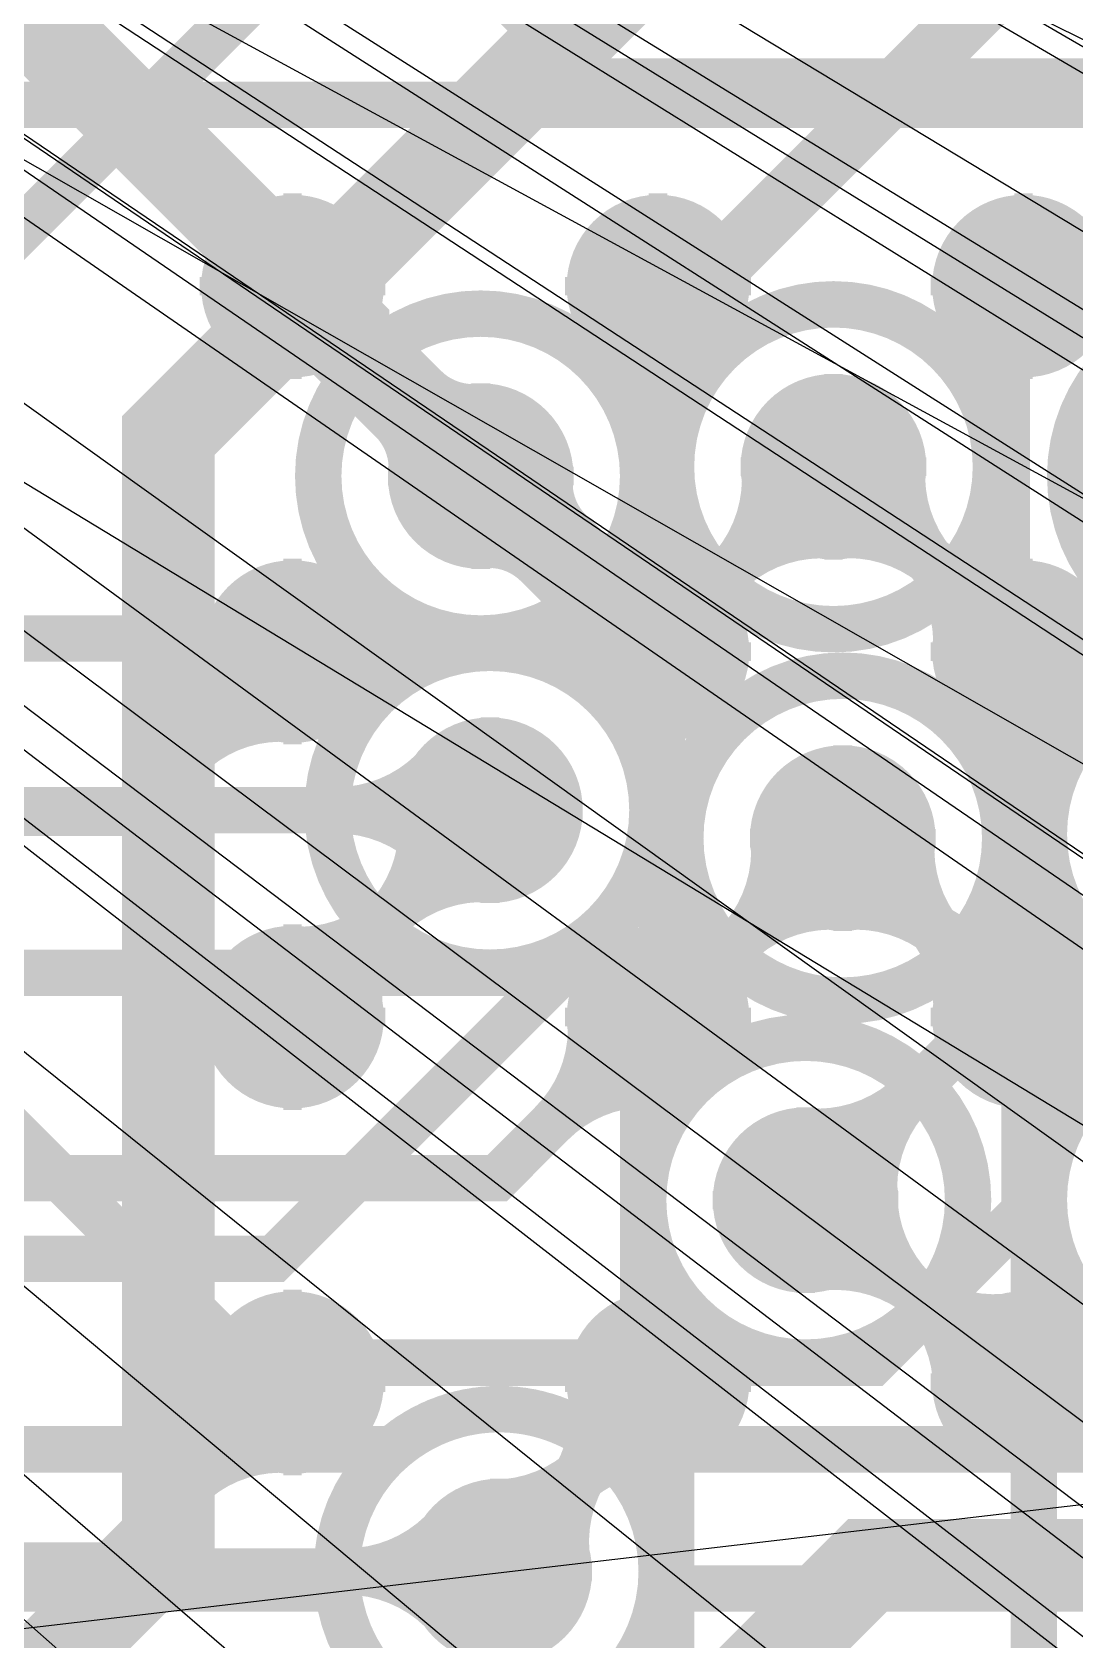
# Model space of a CAD drawing. Extents: x -4539 to 5978, y -4736 to 3041.
# Drawn here: x 1113.7 to 1226, y 700.6 to 873.8 of the extents above; entities that cross this region are included whole.
import ezdxf

# ---------------------------------------------------------------- set-up
doc = ezdxf.new("R2010")
doc.units = 0
for name, pattern in [('SIG_11', [2, 1, 1]), ('SIG_12', [2, 1, 1]), ('SIG_122', [2, 1, 1]), ('SIG_17', [2, 1, 1]), ('SIG_173', [2, 1, 1]), ('SIG_19', [2, 1, 1]), ('SIG_195', [2, 1, 1]), ('SIG_196', [2, 1, 1]), ('SIG_197', [2, 1, 1]), ('SIG_198', [2, 1, 1]), ('SIG_20', [2, 1, 1]), ('SIG_22', [2, 1, 1]), ('SIG_23', [2, 1, 1]), ('SIG_3', [2, 1, 1]), ('SIG_4', [2, 1, 1]), ('SIG_5', [2, 1, 1]), ('SIG_6', [2, 1, 1]), ('SIG_7', [2, 1, 1]), ('SIG_8', [2, 1, 1]), ('SIG_9', [2, 1, 1])]:
    doc.linetypes.add(name, pattern=pattern)
doc.layers.get('0').update_dxf_attribs({"color": 254, "linetype": 'CONTINUOUS'})
for name, color, linetype in [('DRIL_NPLTE_THRU_01', 16, 'CONTINUOUS'), ('DRIL_NPLTE_THRU_02', 2, 'CONTINUOUS'), ('DRIL_NPLTE_THRU_03', 34, 'CONTINUOUS'), ('DRIL_NPLTE_THRU_04', 96, 'CONTINUOUS'), ('DRIL_NPLTE_THRU_05', 6, 'CONTINUOUS'), ('DRIL_NPLTE_THRU_06', 176, 'CONTINUOUS'), ('DRIL_PLTE_THRU_01', 16, 'CONTINUOUS'), ('DRIL_PLTE_THRU_02', 2, 'CONTINUOUS'), ('DRIL_PLTE_THRU_03', 34, 'CONTINUOUS'), ('DRIL_PLTE_THRU_04', 96, 'CONTINUOUS'), ('DRIL_PLTE_THRU_05', 6, 'CONTINUOUS'), ('DRIL_PLTE_THRU_06', 176, 'CONTINUOUS'), ('DRIL_SYMBOL', 254, 'CONTINUOUS'), ('LINK_00', 254, 'CONTINUOUS'), ('PADS_BOT', 5, 'CONTINUOUS'), ('PADS_INNER', 1, 'CONTINUOUS'), ('PADS_TOP', 1, 'CONTINUOUS'), ('POUR_OUTLINE_05', 216, 'CONTINUOUS'), ('POUR_VOID_02', 56, 'CONTINUOUS'), ('POUR_VOID_05', 216, 'CONTINUOUS'), ('TEAR_01', 1, 'CONTINUOUS'), ('TEAR_03', 43, 'CONTINUOUS'), ('TEAR_04', 3, 'CONTINUOUS'), ('TEAR_06', 5, 'CONTINUOUS'), ('TRACE_01', 1, 'CONTINUOUS'), ('TRACE_03', 43, 'CONTINUOUS'), ('TRACE_04', 3, 'CONTINUOUS'), ('TRACE_06', 5, 'CONTINUOUS'), ('VIAPTS', 1, 'CONTINUOUS')]:
    doc.layers.add(name, color=color, linetype=linetype)

# ---------------------------------------------------------------- blocks, each defined once
blk = doc.blocks.new('POUR_VOID_681')
at = {"layer": 'POUR_VOID_02', "const_width": 5}
blk.add_lwpolyline([(-5055.5, -5674, 1), (-5020.5, -5674, 1)], format="xyb", close=True, dxfattribs=at)
blk = doc.blocks.new('POUR_VOID_680')
at = {"layer": 'POUR_VOID_02', "const_width": 5}
blk.add_lwpolyline([(-5054.5, -5710, 1), (-5019.5, -5710, 1)], format="xyb", close=True, dxfattribs=at)
blk = doc.blocks.new('POUR_VOID_676')
at = {"layer": 'POUR_VOID_02', "const_width": 5}
blk.add_lwpolyline([(-5017.5, -5673, 1), (-4982.5, -5673, 1)], format="xyb", close=True, dxfattribs=at)
blk = doc.blocks.new('POUR_VOID_675')
at = {"layer": 'POUR_VOID_02', "const_width": 5}
blk.add_lwpolyline([(-5016.5, -5713, 1), (-4981.5, -5713, 1)], format="xyb", close=True, dxfattribs=at)
blk = doc.blocks.new('POUR_VOID_674')
at = {"layer": 'POUR_VOID_02', "const_width": 5}
blk.add_lwpolyline([(-5020.5, -5752, 1), (-4985.5, -5752, 1)], format="xyb", close=True, dxfattribs=at)
blk = doc.blocks.new('POUR_VOID_673')
at = {"layer": 'POUR_VOID_02', "const_width": 5}
blk.add_lwpolyline([(-5053.5, -5792, 1), (-5018.5, -5792, 1)], format="xyb", close=True, dxfattribs=at)
blk = doc.blocks.new('POUR_VOID_649')
at = {"layer": 'POUR_VOID_02', "const_width": 5}
blk.add_lwpolyline([(-4974.5, -5674, 1), (-4939.5, -5674, 1)], format="xyb", close=True, dxfattribs=at)
blk = doc.blocks.new('POUR_VOID_648')
at = {"layer": 'POUR_VOID_02', "const_width": 5}
blk.add_lwpolyline([(-4977.34, -5712.6, 1), (-4942.34, -5712.6, 1)], format="xyb", close=True, dxfattribs=at)
blk = doc.blocks.new('POUR_VOID_647')
at = {"layer": 'POUR_VOID_02', "const_width": 5}
blk.add_lwpolyline([(-4977.34, -5751.97, 1), (-4942.34, -5751.97, 1)], format="xyb", close=True, dxfattribs=at)
blk = doc.blocks.new('POUR_OUTLINE_418')
for name in ['POUR_VOID_681', 'POUR_VOID_676', 'POUR_VOID_649', 'POUR_VOID_680', 'POUR_VOID_675', 'POUR_VOID_648', 'POUR_VOID_674', 'POUR_VOID_647', 'POUR_VOID_673']:
    blk.add_blockref(name, (0, 0))
blk = doc.blocks.new('POUR_HEADER_0')
blk.add_blockref('POUR_OUTLINE_418', (6185, 6485))
blk = doc.blocks.new('POUR_OUTLINE_4')
at = {"layer": 'POUR_OUTLINE_05', "const_width": 5}
blk.add_lwpolyline([(-4856.4, -5793.84), (-5018.6, -5793.84, -0.89992), (-5053.4, -5793.84), (-5497.5, -5793.84), (-5497.5, -6123.48)], format="xyb", dxfattribs=at)
blk = doc.blocks.new('POUR_HEADER_1')
blk.add_blockref('POUR_OUTLINE_4', (5333.86, 5791.34))
blk = doc.blocks.new('POUR_VOID_269')
at = {"layer": 'POUR_VOID_05', "const_width": 5}
blk.add_lwpolyline([(-5055.5, -5674, 1), (-5020.5, -5674, 1)], format="xyb", close=True, dxfattribs=at)
blk = doc.blocks.new('POUR_VOID_268')
at = {"layer": 'POUR_VOID_05', "const_width": 5}
blk.add_lwpolyline([(-5054.5, -5710, 1), (-5019.5, -5710, 1)], format="xyb", close=True, dxfattribs=at)
blk = doc.blocks.new('POUR_VOID_264')
at = {"layer": 'POUR_VOID_05', "const_width": 5}
blk.add_lwpolyline([(-5017.5, -5673, 1), (-4982.5, -5673, 1)], format="xyb", close=True, dxfattribs=at)
blk = doc.blocks.new('POUR_VOID_263')
at = {"layer": 'POUR_VOID_05', "const_width": 5}
blk.add_lwpolyline([(-5016.5, -5713, 1), (-4981.5, -5713, 1)], format="xyb", close=True, dxfattribs=at)
blk = doc.blocks.new('POUR_VOID_262')
at = {"layer": 'POUR_VOID_05', "const_width": 5}
blk.add_lwpolyline([(-5020.5, -5752, 1), (-4985.5, -5752, 1)], format="xyb", close=True, dxfattribs=at)
blk = doc.blocks.new('POUR_VOID_259')
at = {"layer": 'POUR_VOID_05', "const_width": 5}
blk.add_lwpolyline([(-4974.5, -5674, 1), (-4939.5, -5674, 1)], format="xyb", close=True, dxfattribs=at)
blk = doc.blocks.new('POUR_VOID_187')
at = {"layer": 'POUR_VOID_05', "const_width": 5}
blk.add_lwpolyline([(-5512.5, -6133.48), (-5512.5, -5800.19, -3.466577), (-5507.13, -5782.34, -0.1761), (-5497.5, -5778.84), (-5393.27, -5778.84, -1.177785), (-5358.73, -5778.84), (-5198.11, -5778.84, -1.510886), (-5165.89, -5778.84), (-5047.53, -5778.84, -0.376162), (-5024.47, -5778.84), (-4850.53, -5778.84, -0.376162)], format="xyb", dxfattribs=at)
blk = doc.blocks.new('POUR_OUTLINE_162')
for name in ['POUR_VOID_187', 'POUR_VOID_269', 'POUR_VOID_264', 'POUR_VOID_259', 'POUR_VOID_268', 'POUR_VOID_263', 'POUR_VOID_262']:
    blk.add_blockref(name, (0, 0))
blk = doc.blocks.new('POUR_HEADER_3')
blk.add_blockref('POUR_OUTLINE_162', (6185, 6485))
blk = doc.blocks.new('DRIL_SYMBOL_0')
at = {"layer": 'DRIL_SYMBOL', "const_width": 2}
for points in [[(0, -10), (0, 10)], [(-10, 0), (10, 0)]]:
    blk.add_lwpolyline(points, dxfattribs=at)
blk = doc.blocks.new('DRIL_HOLE_0')
blk.add_lwpolyline([(0, 0, 1), (0, 0, 1)], format="xyb", close=True)
blk.add_blockref('DRIL_SYMBOL_0', (0, 0))
blk = doc.blocks.new('PAD_2')
blk.add_lwpolyline([(0, 0, 1), (0, 0, 1)], format="xyb", close=True)
blk = doc.blocks.new('PAD_8')
at = {"const_width": 9.84}
blk.add_lwpolyline([(0, -4.92, 1), (0, 4.92, 1)], format="xyb", close=True, dxfattribs=at)
blk = doc.blocks.new('STK_TOP_10')
at = {"layer": 'DRIL_NPLTE_THRU_01'}
blk.add_blockref('DRIL_HOLE_0', (0, 0), dxfattribs=at)
at = {"layer": 'DRIL_NPLTE_THRU_02'}
blk.add_blockref('DRIL_HOLE_0', (0, 0), dxfattribs=at)
at = {"layer": 'DRIL_NPLTE_THRU_03'}
blk.add_blockref('DRIL_HOLE_0', (0, 0), dxfattribs=at)
at = {"layer": 'DRIL_NPLTE_THRU_04'}
blk.add_blockref('DRIL_HOLE_0', (0, 0), dxfattribs=at)
at = {"layer": 'DRIL_NPLTE_THRU_05'}
blk.add_blockref('DRIL_HOLE_0', (0, 0), dxfattribs=at)
at = {"layer": 'DRIL_NPLTE_THRU_06'}
blk.add_blockref('DRIL_HOLE_0', (0, 0), dxfattribs=at)
at = {"layer": 'PADS_BOT'}
blk.add_blockref('PAD_2', (0, 0), dxfattribs=at)
at = {"layer": 'PADS_INNER'}
blk.add_blockref('PAD_2', (0, 0), dxfattribs=at)
at = {"layer": 'PADS_TOP'}
blk.add_blockref('PAD_8', (0, 0), dxfattribs=at)
blk = doc.blocks.new('SYM_TOP_8')
for p in [(-216.54, 137.8), (-177.17, 137.8), (-137.8, 137.8), (-216.54, 98.43), (-177.17, 98.43), (-137.8, 98.43), (-216.54, 59.06), (-177.17, 59.06), (-137.8, 59.06), (-216.54, 19.69), (-177.17, 19.69), (-137.8, 19.69)]:
    blk.add_blockref('STK_TOP_10', p)
blk = doc.blocks.new('PART_TOP_33')
blk.add_blockref('SYM_TOP_8', (0, 0))
blk = doc.blocks.new('SMOOTH_5')
at = {"const_width": 2.5}
blk.add_lwpolyline([(-1.25, 0, 1), (1.25, 0, 1)], format="xyb", close=True, dxfattribs=at)
blk = doc.blocks.new('TEAR_2008008000011')
at = {"const_width": 5}
for points in [[(-11.67, -11.67, 0.196262), (-7.36, -1.42)], [(-11.67, -11.67, 0.067729), (-6.11, -4.35)], [(-11.67, -11.67, -0.067729), (-4.35, -6.11)], [(-11.67, -11.67, -0.196262), (-1.42, -7.36)]]:
    blk.add_lwpolyline(points, format="xyb", dxfattribs=at)
for p in [(-7.36, -1.42), (-6.11, -4.35), (-4.35, -6.11), (-1.42, -7.36), (-11.67, -11.67), (-11.67, -11.67), (-11.67, -11.67), (-11.67, -11.67)]:
    blk.add_blockref('SMOOTH_5', p)
blk = doc.blocks.new('TRACE_1824')
at = {"layer": 'TRACE_06', "linetype": 'SIG_3', "const_width": 5}
blk.add_lwpolyline([(1179.5, 768.5), (1181.5, 770.5), (1181.5, 843.5), (1242, 904)], dxfattribs=at)
at = {"layer": 'TEAR_06'}
blk.add_blockref('TEAR_2008008000011', (1242, 904), dxfattribs=at)
at = {"layer": 'TRACE_06'}
for p in [(1242, 904), (1181.5, 843.5), (1181.5, 770.5), (1179.5, 768.5)]:
    blk.add_blockref('SMOOTH_5', p, dxfattribs=at)
blk = doc.blocks.new('TRACE_2870')
at = {"layer": 'TRACE_06', "linetype": 'SIG_4', "const_width": 5}
blk.add_lwpolyline([(1118.12, 343.26), (1135.79, 360.93), (1135.79, 364.65), (1168.18, 397.03), (1168.18, 428.93), (1191.75, 452.5), (1208.25, 452.5), (1221.58, 465.83), (1221.58, 804.58), (1243, 826)], dxfattribs=at)
at = {"layer": 'TRACE_06'}
blk.add_blockref('SMOOTH_5', (1221.58, 804.58), dxfattribs=at)
blk = doc.blocks.new('TEAR_2008008000017')
at = {"const_width": 5}
for points in [[(-11.42, -11.42, 0.196262), (-7.21, -1.4)], [(-11.42, -11.42, 0.067729), (-5.98, -4.26)], [(-11.42, -11.42, -0.067729), (-4.26, -5.98)], [(-11.42, -11.42, -0.196262), (-1.4, -7.21)]]:
    blk.add_lwpolyline(points, format="xyb", dxfattribs=at)
for p in [(-7.21, -1.4), (-5.98, -4.26), (-4.26, -5.98), (-1.4, -7.21), (-11.42, -11.42), (-11.42, -11.42), (-11.42, -11.42), (-11.42, -11.42)]:
    blk.add_blockref('SMOOTH_5', p)
blk = doc.blocks.new('TRACE_2872')
at = {"layer": 'TRACE_01', "linetype": 'SIG_5', "const_width": 5}
blk.add_lwpolyline([(1163.76, 886.5), (1163.76, 878.64), (1173.92, 868.48), (1306.4, 868.48), (1318.9, 880.99), (1318.9, 905.51), (1338.58, 925.2)], dxfattribs=at)
at = {"layer": 'TEAR_01'}
blk.add_blockref('TEAR_2008008000017', (1338.58, 925.2), dxfattribs=at)
at = {"layer": 'TRACE_01'}
for p in [(1338.58, 925.2), (1318.9, 905.51), (1163.76, 886.5), (1318.9, 880.99), (1163.76, 878.64), (1173.92, 868.48), (1306.4, 868.48)]:
    blk.add_blockref('SMOOTH_5', p, dxfattribs=at)
blk = doc.blocks.new('TRACE_1826')
at = {"layer": 'TRACE_06', "linetype": 'SIG_5', "const_width": 5}
blk.add_lwpolyline([(980.5, 500), (980.5, 531.13), (1061.15, 611.79), (1061.15, 682.55), (1101.49, 722.89), (1101.49, 841.49), (1165, 905)], dxfattribs=at)
blk = doc.blocks.new('TEAR_2008008000022')
at = {"const_width": 5}
for points in [[(-11.67, -11.67, 0.196262), (-7.36, -1.42)], [(-11.67, -11.67, 0.067729), (-6.11, -4.35)], [(-11.67, -11.67, -0.067729), (-4.35, -6.11)], [(-11.67, -11.67, -0.196262), (-1.42, -7.36)]]:
    blk.add_lwpolyline(points, format="xyb", dxfattribs=at)
for p in [(-7.36, -1.42), (-6.11, -4.35), (-4.35, -6.11), (-1.42, -7.36), (-11.67, -11.67), (-11.67, -11.67), (-11.67, -11.67), (-11.67, -11.67)]:
    blk.add_blockref('SMOOTH_5', p)
blk = doc.blocks.new('TRACE_1302')
at = {"layer": 'TRACE_03', "linetype": 'SIG_6', "const_width": 5}
blk.add_lwpolyline([(816, 838), (971.59, 838), (1001.09, 808.5), (1181.5, 808.5), (1200, 827)], dxfattribs=at)
at = {"layer": 'TEAR_03'}
blk.add_blockref('TEAR_2008008000022', (1200, 827), dxfattribs=at)
at = {"layer": 'TRACE_03'}
for p in [(1200, 827), (1181.5, 808.5)]:
    blk.add_blockref('SMOOTH_5', p, dxfattribs=at)
blk = doc.blocks.new('TEAR_2008008000023')
at = {"const_width": 5}
for points in [[(11.83, -11.5, -0.196261), (7.38, -1.32)], [(11.83, -11.5, -0.067729), (6.17, -4.27)], [(11.83, -11.5, 0.196261), (1.53, -7.34)], [(11.83, -11.5, 0.067729), (4.44, -6.05)]]:
    blk.add_lwpolyline(points, format="xyb", dxfattribs=at)
for p in [(7.38, -1.32), (6.17, -4.27), (1.53, -7.34), (4.44, -6.05), (11.83, -11.5), (11.83, -11.5), (11.83, -11.5), (11.83, -11.5)]:
    blk.add_blockref('SMOOTH_5', p)
blk = doc.blocks.new('TEAR_2008008000024')
at = {"const_width": 5}
for points in [[(-11.58, 11.26, 0.196261), (-1.49, 7.19)], [(-11.58, 11.26, -0.196262), (-7.23, 1.3)], [(-11.58, 11.26, 0.067729), (-4.35, 5.92)], [(-11.58, 11.26, -0.067729), (-6.04, 4.18)]]:
    blk.add_lwpolyline(points, format="xyb", dxfattribs=at)
for p in [(-11.58, 11.26), (-11.58, 11.26), (-11.58, 11.26), (-11.58, 11.26), (-1.49, 7.19), (-4.35, 5.92), (-6.04, 4.18), (-7.23, 1.3)]:
    blk.add_blockref('SMOOTH_5', p)
blk = doc.blocks.new('TRACE_614')
at = {"layer": 'TRACE_01', "linetype": 'SIG_6', "const_width": 5}
blk.add_lwpolyline([(1200, 827), (1220.47, 807.09)], dxfattribs=at)
at = {"layer": 'TEAR_01'}
for name, p in [('TEAR_2008008000023', (1200, 827)), ('TEAR_2008008000024', (1220.47, 807.09))]:
    blk.add_blockref(name, p, dxfattribs=at)
at = {"layer": 'TRACE_01'}
for p in [(1200, 827), (1220.47, 807.09)]:
    blk.add_blockref('SMOOTH_5', p, dxfattribs=at)
blk = doc.blocks.new('TEAR_2008008000026')
at = {"const_width": 5}
for points in [[(-16.5, 0, 0.196262), (-6.21, 4.2)], [(-16.5, 0, 0.067729), (-7.4, 1.24)], [(-16.5, 0, -0.196262), (-6.21, -4.2)], [(-16.5, 0, -0.067729), (-7.4, -1.24)]]:
    blk.add_lwpolyline(points, format="xyb", dxfattribs=at)
for p in [(-6.21, 4.2), (-7.4, 1.24), (-16.5, 0), (-16.5, 0), (-16.5, 0), (-16.5, 0), (-7.4, -1.24), (-6.21, -4.2)]:
    blk.add_blockref('SMOOTH_5', p)
blk = doc.blocks.new('TRACE_514')
at = {"layer": 'TRACE_03', "linetype": 'SIG_7', "const_width": 5}
blk.add_lwpolyline([(863, 784), (912.76, 784), (921.45, 792.69), (1044.39, 792.69), (1047.08, 790), (1163, 790)], dxfattribs=at)
at = {"layer": 'TEAR_03'}
blk.add_blockref('TEAR_2008008000026', (1163, 790), dxfattribs=at)
at = {"layer": 'TRACE_03'}
blk.add_blockref('SMOOTH_5', (1163, 790), dxfattribs=at)
blk = doc.blocks.new('TEAR_2008008000029')
at = {"const_width": 5}
for points in [[(11.15, 11.69, -0.196261), (1.23, 7.24)], [(11.15, 11.69, -0.067729), (4.12, 6.08)], [(11.15, 11.69, 0.067729), (5.88, 4.4)], [(11.15, 11.69, 0.196261), (7.17, 1.56)]]:
    blk.add_lwpolyline(points, format="xyb", dxfattribs=at)
for p in [(11.15, 11.69), (11.15, 11.69), (11.15, 11.69), (11.15, 11.69), (1.23, 7.24), (4.12, 6.08), (5.88, 4.4), (7.17, 1.56)]:
    blk.add_blockref('SMOOTH_5', p)
blk = doc.blocks.new('TEAR_2008008000030')
at = {"const_width": 5}
for points in [[(-11.39, -11.94, 0.196262), (-7.33, -1.6)], [(-11.39, -11.94, 0.067729), (-6, -4.5)], [(-11.39, -11.94, -0.067729), (-4.21, -6.21)], [(-11.39, -11.94, -0.196262), (-1.25, -7.39)]]:
    blk.add_lwpolyline(points, format="xyb", dxfattribs=at)
for p in [(-7.33, -1.6), (-6, -4.5), (-4.21, -6.21), (-1.25, -7.39), (-11.39, -11.94), (-11.39, -11.94), (-11.39, -11.94), (-11.39, -11.94)]:
    blk.add_blockref('SMOOTH_5', p)
blk = doc.blocks.new('TRACE_512')
at = {"layer": 'TRACE_01', "linetype": 'SIG_7', "const_width": 5}
blk.add_lwpolyline([(1141.73, 767.72), (1163, 790)], dxfattribs=at)
at = {"layer": 'TEAR_01'}
for name, p in [('TEAR_2008008000030', (1163, 790)), ('TEAR_2008008000029', (1141.73, 767.72))]:
    blk.add_blockref(name, p, dxfattribs=at)
at = {"layer": 'TRACE_01'}
for p in [(1163, 790), (1141.73, 767.72)]:
    blk.add_blockref('SMOOTH_5', p, dxfattribs=at)
blk = doc.blocks.new('TEAR_2008008000034')
at = {"const_width": 5}
for points in [[(-11.42, -11.42, 0.196262), (-7.21, -1.4)], [(-11.42, -11.42, 0.067729), (-5.98, -4.26)], [(-11.42, -11.42, -0.067729), (-4.26, -5.98)], [(-11.42, -11.42, -0.196262), (-1.4, -7.21)]]:
    blk.add_lwpolyline(points, format="xyb", dxfattribs=at)
for p in [(-7.21, -1.4), (-5.98, -4.26), (-4.26, -5.98), (-1.4, -7.21), (-11.42, -11.42), (-11.42, -11.42), (-11.42, -11.42), (-11.42, -11.42)]:
    blk.add_blockref('SMOOTH_5', p)
blk = doc.blocks.new('TRACE_524')
at = {"layer": 'TRACE_01', "linetype": 'SIG_8', "const_width": 5}
blk.add_lwpolyline([(744, 662), (786.44, 704.44), (842.63, 704.44), (858.04, 719.85), (949.75, 719.85), (1014.95, 785.06), (1070.18, 785.06), (1082.68, 772.56), (1082.68, 762.88), (1095.18, 750.37), (1163.76, 750.37), (1181.1, 767.72)], dxfattribs=at)
at = {"layer": 'TEAR_01'}
blk.add_blockref('TEAR_2008008000034', (1181.1, 767.72), dxfattribs=at)
at = {"layer": 'TRACE_01'}
for p in [(1181.1, 767.72), (1163.76, 750.37)]:
    blk.add_blockref('SMOOTH_5', p, dxfattribs=at)
blk = doc.blocks.new('TEAR_2008008000038')
at = {"const_width": 5}
for points in [[(-11.42, -11.42, 0.196262), (-7.21, -1.4)], [(-11.42, -11.42, 0.067729), (-5.98, -4.26)], [(-11.42, -11.42, -0.067729), (-4.26, -5.98)], [(-11.42, -11.42, -0.196262), (-1.4, -7.21)]]:
    blk.add_lwpolyline(points, format="xyb", dxfattribs=at)
for p in [(-7.21, -1.4), (-5.98, -4.26), (-4.26, -5.98), (-1.4, -7.21), (-11.42, -11.42), (-11.42, -11.42), (-11.42, -11.42), (-11.42, -11.42)]:
    blk.add_blockref('SMOOTH_5', p)
blk = doc.blocks.new('TRACE_520')
at = {"layer": 'TRACE_01', "linetype": 'SIG_9', "const_width": 5}
blk.add_lwpolyline([(824, 724), (845.27, 724), (853.06, 731.79), (936.01, 731.79), (1009.84, 805.62), (1037, 805.62), (1055.81, 824.43), (1070.18, 824.43), (1082.68, 811.93), (1082.68, 802.25), (1095.18, 789.74), (1124.39, 789.74), (1141.73, 807.09)], dxfattribs=at)
at = {"layer": 'TEAR_01'}
blk.add_blockref('TEAR_2008008000038', (1141.73, 807.09), dxfattribs=at)
at = {"layer": 'TRACE_01'}
for p in [(1141.73, 807.09), (1124.39, 789.74)]:
    blk.add_blockref('SMOOTH_5', p, dxfattribs=at)
blk = doc.blocks.new('TRACE_506')
at = {"layer": 'TRACE_03', "linetype": 'SIG_11', "const_width": 5}
blk.add_lwpolyline([(1040.32, 833.68), (1072.63, 866), (1356, 866)], dxfattribs=at)
blk = doc.blocks.new('TRACE_586')
at = {"layer": 'TRACE_03', "linetype": 'SIG_12', "const_width": 5}
blk.add_lwpolyline([(1039.25, 756.25), (1110.88, 756.25), (1136.62, 730.5), (1204.25, 730.5), (1220.58, 746.83), (1220.58, 792.57), (1234.71, 806.7), (1282.7, 806.7), (1322.39, 846.39), (1438.51, 846.39), (1458.23, 866.11), (1477.11, 866.11)], dxfattribs=at)
at = {"layer": 'TRACE_03'}
for p in [(1220.58, 792.57), (1220.58, 746.83), (1136.62, 730.5), (1204.25, 730.5)]:
    blk.add_blockref('SMOOTH_5', p, dxfattribs=at)
blk = doc.blocks.new('TEAR_2008008000072')
at = {"const_width": 5}
for points in [[(-11.42, -11.42, 0.196262), (-7.21, -1.4)], [(-11.42, -11.42, 0.067729), (-5.98, -4.26)], [(-11.42, -11.42, -0.067729), (-4.26, -5.98)], [(-11.42, -11.42, -0.196262), (-1.4, -7.21)]]:
    blk.add_lwpolyline(points, format="xyb", dxfattribs=at)
for p in [(-7.21, -1.4), (-5.98, -4.26), (-4.26, -5.98), (-1.4, -7.21), (-11.42, -11.42), (-11.42, -11.42), (-11.42, -11.42), (-11.42, -11.42)]:
    blk.add_blockref('SMOOTH_5', p)
blk = doc.blocks.new('TRACE_612')
at = {"layer": 'TRACE_01', "linetype": 'SIG_17', "const_width": 5}
blk.add_lwpolyline([(341, 518), (383, 560), (767.17, 560), (842.05, 634.88), (950.86, 634.88), (1024.64, 708.66), (1122.05, 708.66), (1141.73, 728.35)], dxfattribs=at)
at = {"layer": 'TEAR_01'}
blk.add_blockref('TEAR_2008008000072', (1141.73, 728.35), dxfattribs=at)
at = {"layer": 'TRACE_01'}
for p in [(1141.73, 728.35), (1122.05, 708.66)]:
    blk.add_blockref('SMOOTH_5', p, dxfattribs=at)
blk = doc.blocks.new('TEAR_2008008000091')
at = {"const_width": 5}
for points in [[(-16.5, 0, 0.196262), (-6.21, 4.2)], [(-16.5, 0, 0.067729), (-7.4, 1.24)], [(-16.5, 0, -0.196262), (-6.21, -4.2)], [(-16.5, 0, -0.067729), (-7.4, -1.24)]]:
    blk.add_lwpolyline(points, format="xyb", dxfattribs=at)
for p in [(-6.21, 4.2), (-7.4, 1.24), (-16.5, 0), (-16.5, 0), (-16.5, 0), (-16.5, 0), (-7.4, -1.24), (-6.21, -4.2)]:
    blk.add_blockref('SMOOTH_5', p)
blk = doc.blocks.new('TRACE_792')
at = {"layer": 'TRACE_03', "linetype": 'SIG_19', "const_width": 5}
blk.add_lwpolyline([(359, 455), (546.09, 642.09), (640.94, 642.09), (701.18, 702.32), (983.46, 702.32), (989.14, 708), (1164, 708)], dxfattribs=at)
at = {"layer": 'TEAR_03'}
blk.add_blockref('TEAR_2008008000091', (1164, 708), dxfattribs=at)
at = {"layer": 'TRACE_03'}
blk.add_blockref('SMOOTH_5', (1164, 708), dxfattribs=at)
blk = doc.blocks.new('TEAR_2008008000092')
at = {"const_width": 5}
for points in [[(10.62, 12.63, -0.196262), (0.78, 7.46)], [(10.62, 12.63, -0.067729), (3.81, 6.46)], [(10.62, 12.63, 0.067729), (5.71, 4.87)], [(10.62, 12.63, 0.196261), (7.21, 2.06)]]:
    blk.add_lwpolyline(points, format="xyb", dxfattribs=at)
for p in [(10.62, 12.63), (10.62, 12.63), (10.62, 12.63), (10.62, 12.63), (0.78, 7.46), (3.81, 6.46), (5.71, 4.87), (7.21, 2.06)]:
    blk.add_blockref('SMOOTH_5', p)
blk = doc.blocks.new('TEAR_2008008000093')
at = {"const_width": 5}
for points in [[(-10.39, -12.37, 0.196261), (-7.06, -2.01)], [(-10.39, -12.37, 0.067729), (-5.59, -4.76)], [(-10.39, -12.37, -0.067729), (-3.73, -6.32)], [(-10.39, -12.37, -0.196261), (-0.77, -7.3)]]:
    blk.add_lwpolyline(points, format="xyb", dxfattribs=at)
for p in [(-7.06, -2.01), (-5.59, -4.76), (-3.73, -6.32), (-0.77, -7.3), (-10.39, -12.37), (-10.39, -12.37), (-10.39, -12.37), (-10.39, -12.37)]:
    blk.add_blockref('SMOOTH_5', p)
blk = doc.blocks.new('TRACE_794')
at = {"layer": 'TRACE_01', "linetype": 'SIG_19', "const_width": 5}
blk.add_lwpolyline([(1164, 708), (1181.1, 728.35)], dxfattribs=at)
at = {"layer": 'TEAR_01'}
for name, p in [('TEAR_2008008000093', (1181.1, 728.35)), ('TEAR_2008008000092', (1164, 708))]:
    blk.add_blockref(name, p, dxfattribs=at)
at = {"layer": 'TRACE_01'}
for p in [(1181.1, 728.35), (1164, 708)]:
    blk.add_blockref('SMOOTH_5', p, dxfattribs=at)
blk = doc.blocks.new('SMOOTH_10')
at = {"const_width": 5}
blk.add_lwpolyline([(-2.5, 0, 1), (2.5, 0, 1)], format="xyb", close=True, dxfattribs=at)
blk = doc.blocks.new('TRACE_900')
at = {"layer": 'TRACE_03', "linetype": 'SIG_20', "const_width": 10}
blk.add_lwpolyline([(816, 639), (954.95, 639), (1005.24, 689.29), (1143.71, 689.29), (1145, 688), (1183, 688), (1203.66, 708.66), (1313, 708.66), (1373.34, 769), (1405.92, 769), (1417.84, 757.08), (1417.84, 740.98), (1429.75, 729.06), (1486.72, 729.06), (1547.01, 789.35), (1565.42, 789.35), (1584.07, 808), (1626.8, 808), (1629.1, 810.3), (1764.65, 810.3), (1786.03, 831.68), (1843.68, 831.68), (1871, 859)], dxfattribs=at)
at = {"layer": 'TRACE_03'}
blk.add_blockref('SMOOTH_10', (1203.66, 708.66), dxfattribs=at)
blk = doc.blocks.new('TEAR_2008008000109')
at = {"const_width": 5}
for points in [[(11.67, 11.67, -0.196262), (1.42, 7.36)], [(11.67, 11.67, -0.067729), (4.35, 6.11)], [(11.67, 11.67, 0.067729), (6.11, 4.35)], [(11.67, 11.67, 0.196262), (7.36, 1.42)]]:
    blk.add_lwpolyline(points, format="xyb", dxfattribs=at)
for p in [(11.67, 11.67), (11.67, 11.67), (11.67, 11.67), (11.67, 11.67), (1.42, 7.36), (4.35, 6.11), (6.11, 4.35), (7.36, 1.42)]:
    blk.add_blockref('SMOOTH_5', p)
blk = doc.blocks.new('TRACE_1296')
at = {"layer": 'TRACE_04', "linetype": 'SIG_22', "const_width": 5}
blk.add_lwpolyline([(1197, 748), (1218.68, 769.68), (1218.68, 842.04), (1260.96, 884.32), (1260.96, 980.66), (1271, 990.7), (1271, 1037)], dxfattribs=at)
at = {"layer": 'TEAR_04'}
blk.add_blockref('TEAR_2008008000109', (1197, 748), dxfattribs=at)
at = {"layer": 'TRACE_04'}
for p in [(1218.68, 842.04), (1218.68, 769.68), (1197, 748)]:
    blk.add_blockref('SMOOTH_5', p, dxfattribs=at)
blk = doc.blocks.new('TEAR_2008008000111')
at = {"const_width": 5}
for points in [[(12.65, -10.59, -0.196262), (7.46, -0.77)], [(12.65, -10.59, -0.067729), (6.47, -3.8)], [(12.65, -10.59, 0.067729), (4.88, -5.7)], [(12.65, -10.59, 0.196262), (2.07, -7.21)]]:
    blk.add_lwpolyline(points, format="xyb", dxfattribs=at)
for p in [(7.46, -0.77), (6.47, -3.8), (4.88, -5.7), (2.07, -7.21), (12.65, -10.59), (12.65, -10.59), (12.65, -10.59), (12.65, -10.59)]:
    blk.add_blockref('SMOOTH_5', p)
blk = doc.blocks.new('TEAR_2008008000112')
at = {"const_width": 5}
for points in [[(-12.39, 10.37, 0.196262), (-2.03, 7.06)], [(-12.39, 10.37, -0.196262), (-7.3, 0.75)], [(-12.39, 10.37, 0.067729), (-4.77, 5.58)], [(-12.39, 10.37, -0.067729), (-6.33, 3.72)]]:
    blk.add_lwpolyline(points, format="xyb", dxfattribs=at)
for p in [(-12.39, 10.37), (-12.39, 10.37), (-12.39, 10.37), (-12.39, 10.37), (-2.03, 7.06), (-4.77, 5.58), (-6.33, 3.72), (-7.3, 0.75)]:
    blk.add_blockref('SMOOTH_5', p)
blk = doc.blocks.new('TRACE_1294')
at = {"layer": 'TRACE_01', "linetype": 'SIG_22', "const_width": 5}
blk.add_lwpolyline([(1197, 748), (1220.47, 728.35)], dxfattribs=at)
at = {"layer": 'TEAR_01'}
for name, p in [('TEAR_2008008000111', (1197, 748)), ('TEAR_2008008000112', (1220.47, 728.35))]:
    blk.add_blockref(name, p, dxfattribs=at)
at = {"layer": 'TRACE_01'}
for p in [(1197, 748), (1220.47, 728.35)]:
    blk.add_blockref('SMOOTH_5', p, dxfattribs=at)
blk = doc.blocks.new('TEAR_2008008000115')
at = {"const_width": 5}
for points in [[(-11.67, -11.67, 0.196262), (-7.36, -1.42)], [(-11.67, -11.67, 0.067729), (-6.11, -4.35)], [(-11.67, -11.67, -0.067729), (-4.35, -6.11)], [(-11.67, -11.67, -0.196262), (-1.42, -7.36)]]:
    blk.add_lwpolyline(points, format="xyb", dxfattribs=at)
for p in [(-7.36, -1.42), (-6.11, -4.35), (-4.35, -6.11), (-1.42, -7.36), (-11.67, -11.67), (-11.67, -11.67), (-11.67, -11.67), (-11.67, -11.67)]:
    blk.add_blockref('SMOOTH_5', p)
blk = doc.blocks.new('TRACE_642')
at = {"layer": 'TRACE_03', "linetype": 'SIG_23', "const_width": 5}
blk.add_lwpolyline([(676, 713), (741.38, 713), (777.97, 749.59), (973.36, 749.59), (997.51, 773.75), (1100.5, 773.75), (1101.75, 772.5), (1186.5, 772.5), (1201, 787)], dxfattribs=at)
at = {"layer": 'TEAR_03'}
blk.add_blockref('TEAR_2008008000115', (1201, 787), dxfattribs=at)
at = {"layer": 'TRACE_03'}
for p in [(1201, 787), (1186.5, 772.5)]:
    blk.add_blockref('SMOOTH_5', p, dxfattribs=at)
blk = doc.blocks.new('TEAR_2008008000116')
at = {"const_width": 5}
for points in [[(11.72, -11.61, -0.196262), (7.37, -1.39)], [(11.72, -11.61, -0.067729), (6.13, -4.32)], [(11.72, -11.61, 0.196262), (1.46, -7.36)], [(11.72, -11.61, 0.067729), (4.38, -6.09)]]:
    blk.add_lwpolyline(points, format="xyb", dxfattribs=at)
for p in [(7.37, -1.39), (6.13, -4.32), (1.46, -7.36), (4.38, -6.09), (11.72, -11.61), (11.72, -11.61), (11.72, -11.61), (11.72, -11.61)]:
    blk.add_blockref('SMOOTH_5', p)
blk = doc.blocks.new('TEAR_2008008000117')
at = {"const_width": 5}
for points in [[(-11.48, 11.37, 0.196262), (-1.43, 7.2)], [(-11.48, 11.37, -0.196262), (-7.22, 1.36)], [(-11.48, 11.37, 0.067729), (-4.29, 5.96)], [(-11.48, 11.37, -0.067729), (-6, 4.23)]]:
    blk.add_lwpolyline(points, format="xyb", dxfattribs=at)
for p in [(-11.48, 11.37), (-11.48, 11.37), (-11.48, 11.37), (-11.48, 11.37), (-1.43, 7.2), (-4.29, 5.96), (-6, 4.23), (-7.22, 1.36)]:
    blk.add_blockref('SMOOTH_5', p)
blk = doc.blocks.new('TRACE_644')
at = {"layer": 'TRACE_01', "linetype": 'SIG_23', "const_width": 5}
blk.add_lwpolyline([(1201, 787), (1220.47, 767.72)], dxfattribs=at)
at = {"layer": 'TEAR_01'}
for name, p in [('TEAR_2008008000116', (1201, 787)), ('TEAR_2008008000117', (1220.47, 767.72))]:
    blk.add_blockref(name, p, dxfattribs=at)
at = {"layer": 'TRACE_01'}
for p in [(1201, 787), (1220.47, 767.72)]:
    blk.add_blockref('SMOOTH_5', p, dxfattribs=at)
blk = doc.blocks.new('TEAR_2008008000585')
at = {"const_width": 5}
for points in [[(16.5, 0, -0.196262), (6.21, 4.2)], [(16.5, 0, -0.067729), (7.4, 1.24)], [(16.5, 0, 0.196262), (6.21, -4.2)], [(16.5, 0, 0.067729), (7.4, -1.24)]]:
    blk.add_lwpolyline(points, format="xyb", dxfattribs=at)
for p in [(6.21, 4.2), (7.4, 1.24), (16.5, 0), (16.5, 0), (16.5, 0), (16.5, 0), (7.4, -1.24), (6.21, -4.2)]:
    blk.add_blockref('SMOOTH_5', p)
blk = doc.blocks.new('TRACE_664')
at = {"layer": 'TRACE_04', "linetype": 'SIG_122', "const_width": 5}
blk.add_lwpolyline([(1018, 728), (1055.57, 728), (1069.26, 741.69), (1139.76, 741.69), (1181, 782.93), (1181, 824.7)], dxfattribs=at)
at = {"layer": 'TEAR_04'}
blk.add_blockref('TEAR_2008008000585', (1018, 728), dxfattribs=at)
at = {"layer": 'TRACE_04'}
for p in [(1181, 824.7), (1181, 782.93), (1069.26, 741.69), (1139.76, 741.69), (1018, 728), (1055.57, 728)]:
    blk.add_blockref('SMOOTH_5', p, dxfattribs=at)
blk = doc.blocks.new('TRACE_1576')
at = {"layer": 'TRACE_04', "linetype": 'SIG_122', "const_width": 5}
blk.add_lwpolyline([(1181, 824.7), (1181, 840.82), (1222, 881.82), (1222, 1015.75), (1339.25, 1133), (1360, 1133)], dxfattribs=at)
at = {"layer": 'TRACE_04'}
for p in [(1181, 840.82), (1181, 824.7)]:
    blk.add_blockref('SMOOTH_5', p, dxfattribs=at)
blk = doc.blocks.new('TRACE_1532')
at = {"layer": 'TRACE_06', "linetype": 'SIG_197', "const_width": 10}
blk.add_lwpolyline([(1045, 500), (1100, 555), (1100, 682.55), (1128.36, 710.92), (1128.36, 830.36), (1201, 903)], dxfattribs=at)
at = {"layer": 'TRACE_06'}
for p in [(1128.36, 830.36), (1128.36, 710.92)]:
    blk.add_blockref('SMOOTH_10', p, dxfattribs=at)
blk = doc.blocks.new('TEAR_2008008001237')
at = {"const_width": 10}
for points in [[(7.78, -7.78, -0.196261), (4.91, -0.95)], [(7.78, -7.78, 0.196261), (0.95, -4.91)]]:
    blk.add_lwpolyline(points, format="xyb", dxfattribs=at)
for p in [(4.91, -0.95), (0.95, -4.91), (7.78, -7.78), (7.78, -7.78)]:
    blk.add_blockref('SMOOTH_10', p)
blk = doc.blocks.new('TEAR_2008008001238')
at = {"const_width": 10}
for points in [[(-7.78, 7.78, 0.196261), (-0.95, 4.91)], [(-7.78, 7.78, -0.196261), (-4.91, 0.95)]]:
    blk.add_lwpolyline(points, format="xyb", dxfattribs=at)
for p in [(-7.78, 7.78), (-7.78, 7.78), (-0.95, 4.91), (-4.91, 0.95)]:
    blk.add_blockref('SMOOTH_10', p)
blk = doc.blocks.new('TRACE_740')
at = {"layer": 'TRACE_04', "linetype": 'SIG_198', "const_width": 10}
blk.add_lwpolyline([(1038, 951), (1147.15, 841.85), (1147.15, 840.85), (1162, 826)], dxfattribs=at)
at = {"layer": 'TEAR_04'}
for name, p in [('TEAR_2008008001237', (1038, 951)), ('TEAR_2008008001238', (1162, 826))]:
    blk.add_blockref(name, p, dxfattribs=at)
at = {"layer": 'TRACE_04'}
for p in [(1038, 951), (1147.15, 841.85), (1147.15, 840.85), (1162, 826)]:
    blk.add_blockref('SMOOTH_10', p, dxfattribs=at)
blk = doc.blocks.new('TEAR_2008008001239')
at = {"const_width": 10}
for points in [[(7.82, -7.74, -0.196262), (4.91, -0.93)], [(7.82, -7.74, 0.196262), (0.97, -4.9)]]:
    blk.add_lwpolyline(points, format="xyb", dxfattribs=at)
for p in [(4.91, -0.93), (0.97, -4.9), (7.82, -7.74), (7.82, -7.74)]:
    blk.add_blockref('SMOOTH_10', p)
blk = doc.blocks.new('TEAR_2008008001240')
at = {"const_width": 10}
for points in [[(-7.57, 7.5, 0.196262), (-0.94, 4.75)], [(-7.57, 7.5, -0.196261), (-4.76, 0.9)]]:
    blk.add_lwpolyline(points, format="xyb", dxfattribs=at)
for p in [(-7.57, 7.5), (-7.57, 7.5), (-0.94, 4.75), (-4.76, 0.9)]:
    blk.add_blockref('SMOOTH_10', p)
blk = doc.blocks.new('TRACE_736')
at = {"layer": 'TRACE_01', "linetype": 'SIG_198', "const_width": 10}
blk.add_lwpolyline([(1162, 826), (1181.1, 807.09)], dxfattribs=at)
at = {"layer": 'TEAR_01'}
for name, p in [('TEAR_2008008001239', (1162, 826)), ('TEAR_2008008001240', (1181.1, 807.09))]:
    blk.add_blockref(name, p, dxfattribs=at)
at = {"layer": 'TRACE_01'}
for p in [(1162, 826), (1181.1, 807.09)]:
    blk.add_blockref('SMOOTH_10', p, dxfattribs=at)
blk = doc.blocks.new('DRIL_SYMBOL_7')
at = {"layer": 'DRIL_SYMBOL', "const_width": 2}
for points in [[(0, -10), (0, 10)], [(-10, 0), (10, 0)]]:
    blk.add_lwpolyline(points, dxfattribs=at)
blk = doc.blocks.new('DRIL_HOLE_7')
at = {"const_width": 3.5}
blk.add_lwpolyline([(-1.75, 0, 1), (1.75, 0, 1)], format="xyb", close=True, dxfattribs=at)
blk.add_blockref('DRIL_SYMBOL_7', (0, 0))
blk = doc.blocks.new('PAD_15')
at = {"const_width": 10}
blk.add_lwpolyline([(0, -5, 1), (0, 5, 1)], format="xyb", close=True, dxfattribs=at)
blk = doc.blocks.new('STK_TOP_26')
at = {"layer": 'DRIL_PLTE_THRU_01'}
blk.add_blockref('DRIL_HOLE_7', (0, 0), dxfattribs=at)
at = {"layer": 'DRIL_PLTE_THRU_02'}
blk.add_blockref('DRIL_HOLE_7', (0, 0), dxfattribs=at)
at = {"layer": 'DRIL_PLTE_THRU_03'}
blk.add_blockref('DRIL_HOLE_7', (0, 0), dxfattribs=at)
at = {"layer": 'DRIL_PLTE_THRU_04'}
blk.add_blockref('DRIL_HOLE_7', (0, 0), dxfattribs=at)
at = {"layer": 'DRIL_PLTE_THRU_05'}
blk.add_blockref('DRIL_HOLE_7', (0, 0), dxfattribs=at)
at = {"layer": 'DRIL_PLTE_THRU_06'}
blk.add_blockref('DRIL_HOLE_7', (0, 0), dxfattribs=at)
at = {"layer": 'PADS_BOT'}
blk.add_blockref('PAD_15', (0, 0), dxfattribs=at)
at = {"layer": 'PADS_INNER'}
blk.add_blockref('PAD_15', (0, 0), dxfattribs=at)
at = {"layer": 'PADS_TOP'}
blk.add_blockref('PAD_15', (0, 0), dxfattribs=at)
blk = doc.blocks.new('SYM_TOP_2')
blk.add_blockref('STK_TOP_26', (0, 0))

msp = doc.modelspace()

# ---------------------------------------------------------------- linework, layer by layer
at = {"layer": 'LINK_00', "linetype": 'SIG_196'}
for p, q in [((1240.16, 787.4), (166.14, 1400)), ((2252.1, 266.5), (166.14, 1400)), ((166.14, 1400), (1240.16, 748.03)), ((1476.38, 749.06), (166.14, 1400))]:
    msp.add_line(p, q, dxfattribs=at)
at = {"layer": 'LINK_00', "linetype": 'SIG_173'}
for p, q in [((1672.22, 270.89), (322.05, 1400)), ((322.05, 1400), (2380.75, 192.75)), ((322.05, 1400), (1904.58, 201.79)), ((1748.44, 170.49), (322.05, 1400)), ((322.05, 1400), (2311, 171)), ((2249.57, 201.5), (322.05, 1400)), ((322.05, 1400), (2170.96, 223.18)), ((322.05, 1400), (2046.64, 220)), ((1968.28, 170.23), (322.05, 1400)), ((322.05, 1400), (1849.87, 214)), ((1279.53, 749), (322.05, 1400)), ((322.05, 1400), (1279.53, 669.29)), ((1318.9, 669.29), (322.05, 1400)), ((322.05, 1400), (1397.64, 749)), ((1438.04, 749.06), (322.05, 1400)), ((1318.37, 748.56), (322.05, 1400)), ((322.05, 1400), (1397.64, 629.92)), ((322.05, 1400), (1437.01, 629.92)), ((322.05, 1400), (1279.53, 629.92)), ((322.05, 1400), (1240.16, 590.55)), ((322.05, 1400), (1318.9, 629.92)), ((1397.64, 669.29), (322.05, 1400)), ((322.05, 1400), (1438.04, 668.26)), ((322.05, 1400), (1279.53, 787.4)), ((322.05, 1400), (1318.9, 787.4))]:
    msp.add_line(p, q, dxfattribs=at)
at = {"layer": 'LINK_00', "linetype": 'SIG_195'}
msp.add_line((2194.88, 828.7), (939.39, 681.5), dxfattribs=at)
at = {"layer": 'TRACE_06', "linetype": 'SIG_3', "const_width": 5}
for points in [[(1179.5, 729), (1179.5, 768.5)], [(1179.5, 729), (1182.5, 726)], [(1099.21, 320.24), (1099.21, 344.03), (1146.86, 391.68), (1146.86, 421.86), (1182.5, 457.5), (1182.5, 726)]]:
    msp.add_lwpolyline(points, dxfattribs=at)

# ---------------------------------------------------------------- block references
at = {"linetype": 'SIG_173'}
msp.add_blockref('POUR_HEADER_0', (15, 15), dxfattribs=at)
at = {"linetype": 'SIG_196'}
msp.add_blockref('POUR_HEADER_3', (15, 15), dxfattribs=at)
for name, p in [('TRACE_1576', (0, 0)), ('PART_TOP_33', (1358.27, 708.66)), ('TRACE_1296', (0, 0)), ('TRACE_740', (0, 0)), ('TRACE_2872', (0, 0)), ('TRACE_1826', (0, 0)), ('TRACE_1532', (0, 0)), ('TRACE_1824', (0, 0)), ('TRACE_586', (0, 0)), ('TRACE_506', (0, 0)), ('TRACE_900', (0, 0)), ('TRACE_1302', (0, 0)), ('TRACE_736', (0, 0)), ('TRACE_2870', (0, 0)), ('TRACE_614', (0, 0)), ('TRACE_520', (0, 0)), ('TRACE_664', (0, 0)), ('TRACE_514', (0, 0)), ('TRACE_512', (0, 0)), ('TRACE_642', (0, 0)), ('TRACE_644', (0, 0)), ('TRACE_524', (0, 0)), ('TRACE_1294', (0, 0)), ('TRACE_612', (0, 0)), ('TRACE_794', (0, 0)), ('TRACE_792', (0, 0))]:
    msp.add_blockref(name, p)
at = {"linetype": 'SIG_195'}
msp.add_blockref('POUR_HEADER_1', (866.14, 708.66), dxfattribs=at)
at = {"layer": 'TRACE_06'}
for p in [(1179.5, 768.5), (1179.5, 729), (1179.5, 729), (1182.5, 726), (1182.5, 726)]:
    msp.add_blockref('SMOOTH_5', p, dxfattribs=at)
at = {"layer": 'VIAPTS', "linetype": 'SIG_198'}
msp.add_blockref('SYM_TOP_2', (1162, 826), dxfattribs=at)
at = {"layer": 'VIAPTS', "linetype": 'SIG_6'}
msp.add_blockref('SYM_TOP_2', (1200, 827), dxfattribs=at)
at = {"layer": 'VIAPTS', "linetype": 'SIG_7'}
msp.add_blockref('SYM_TOP_2', (1163, 790), dxfattribs=at)
at = {"layer": 'VIAPTS', "linetype": 'SIG_23'}
msp.add_blockref('SYM_TOP_2', (1201, 787), dxfattribs=at)
at = {"layer": 'VIAPTS', "linetype": 'SIG_22'}
msp.add_blockref('SYM_TOP_2', (1197, 748), dxfattribs=at)
at = {"layer": 'VIAPTS', "linetype": 'SIG_19'}
msp.add_blockref('SYM_TOP_2', (1164, 708), dxfattribs=at)

doc.saveas('drawing.dxf')
